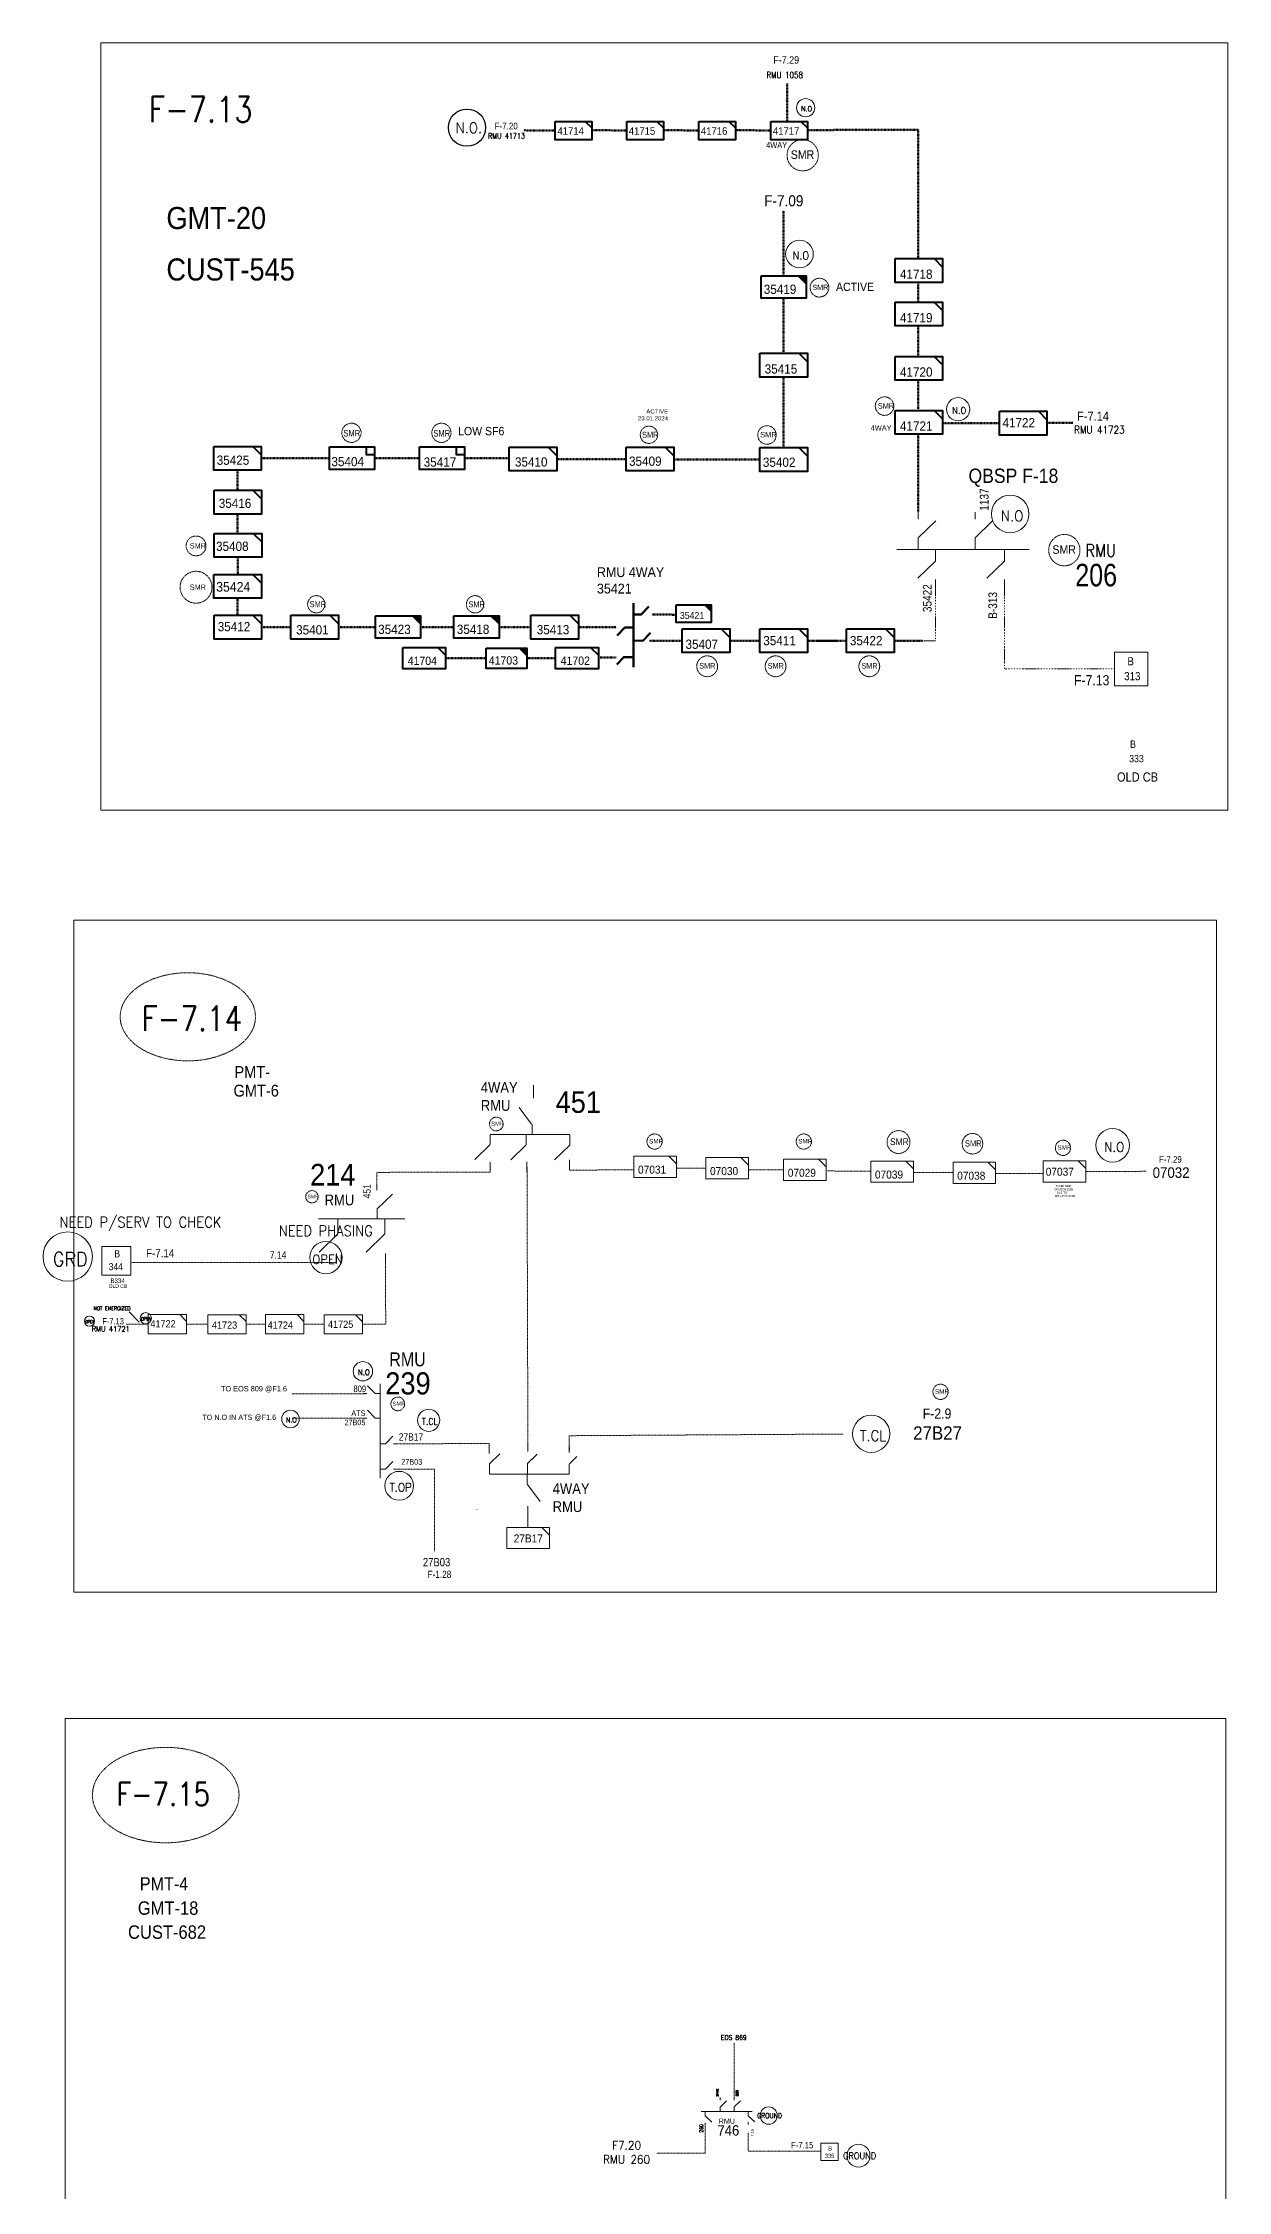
# Model space of a CAD drawing. Header units: metres. Extents: x 65984 to 144644, y -19036 to 23726.
# Drawn here: x 99628 to 100551, y 4701 to 6375 of the extents above; entities that cross this region are included whole.
import ezdxf
from ezdxf.enums import TextEntityAlignment as Align

# ---------------------------------------------------------------- set-up
doc = ezdxf.new("R2010")
doc.units = ezdxf.units.M
doc.header["$MEASUREMENT"] = 0
for name, pattern in [('DGN Style 1', [0.6, 0, -0.6]), ('DGN Style 3', [0.013877, 0, -0.013877]), ('DGN Style 6', [1.9, 0.7, -0.4, 0, -0.4, 0, -0.4])]:
    doc.linetypes.add(name, pattern=pattern)
doc.layers.get('0').update_dxf_attribs({"color": 95, "lineweight": 40})
for name, color, linetype, lineweight in [('d_eos', 111, 'Continuous', 40), ('d_eos no', 121, 'Continuous', 40), ('d_grid line', 7, 'DGN Style 1', 0), ('d_switch', 95, 'Continuous', 40), ('d_tf no', 6, 'Continuous', 40), ('d_ug cable', 95, 'Continuous', 40), ('d_ug main line', 95, 'Continuous', 40), ('d_unit sub', 7, 'Continuous', 40), ('fedr no', 95, 'Continuous', 40), ('GRID STATION  04', 7, 'Continuous', 40), ('Level 37', 7, 'Continuous', 0), ('O H MAIN FEEDER', 4, 'Continuous', 100), ('SW N O', 114, 'Continuous', 30)]:
    doc.layers.add(name, color=color, linetype=linetype, lineweight=lineweight)
doc.styles.add('NASKHF', font='naskhf.shx', dxfattribs={"height": 8})
doc.styles.get("Standard").update_dxf_attribs({"font": 'txt.shx'})
doc.styles.add('Style-Arial', font='arial.ttf')
doc.styles.add('Style-ENGINEERING', font='ENGINEERING.shx')
doc.styles.add('Style-msdefault', font='msdefault.shx')
doc.styles.add('Style-simplex', font='simplex.shx')
doc.styles.add('Style-STANDARD', font='STANDARD.shx')

# ---------------------------------------------------------------- blocks, each defined once
blk = doc.blocks.new('TF_8')
at = {"color": 0, "linetype": 'ByBlock', "lineweight": -2}
blk.add_line((6.3, 4.95), (9.9, 1.35), dxfattribs=at)
blk.add_3dface([(-10.1, 4.95), (9.9, 4.95), (9.9, -5.05), (-10.1, -5.05)], dxfattribs=at)
blk = doc.blocks.new('*U1268')
at = {"layer": 'GRID STATION  04', "color": 121, "linetype": 'Continuous', "lineweight": 13, "ltscale": 0.491099, "flags": 128}
blk.add_lwpolyline([(5.1, 5.1), (5.1, -5.1), (-5.1, -5.1), (-5.1, 5.1)], close=True, dxfattribs=at)
at = {"layer": 'GRID STATION  04', "color": 121, "linetype": 'Continuous', "lineweight": 13, "style": 'Style-msdefault', "width": 0.888889}
for s, p in [('B', (-0.8, 3.2)), ('335', (-2.8, -1.2))]:
    blk.add_text(s, height=2.48, dxfattribs=at).set_placement(p, align=Align.TOP_LEFT)
blk = doc.blocks.new('exist.us-1000kva')
at = {"color": 0, "linetype": 'ByBlock', "lineweight": -2, "flags": 128}
blk.add_lwpolyline([(40, 12.9), (32.8, 20), (40, 20)], close=True, dxfattribs=at)
at = {"color": 0, "linetype": 'ByBlock', "lineweight": -2, "extrusion": (0, 0, -1)}
blk.add_solid([(-40, 12.9), (-32.8, 20), (-40, 20)], dxfattribs=at)
at = {"color": 0, "linetype": 'ByBlock', "lineweight": -2, "xscale": 2, "yscale": 2}
blk.add_blockref('TF_8', (20.2, 10.1), dxfattribs=at)
blk = doc.blocks.new('TF3')
at = {"color": 0, "linetype": 'ByBlock', "lineweight": -2}
for p, q in [((11.3, 9), (18.3, 9)), ((18.3, 9), (18.3, 2))]:
    blk.add_line(p, q, dxfattribs=at)
at = {"color": 0, "linetype": 'ByBlock', "lineweight": -2, "flags": 128}
blk.add_lwpolyline([(18.3, 2), (11.3, 2), (11.3, 9)], dxfattribs=at)
at = {"color": 0, "linetype": 'ByBlock', "lineweight": -2}
blk.add_3dface([(-21.7, 9), (18.3, 9), (18.3, -11), (-21.7, -11)], dxfattribs=at)
blk = doc.blocks.new('*U3776')
at = {"layer": 'SW N O', "color": 1, "lineweight": 13}
blk.add_circle((0, 0), 16.8, dxfattribs=at)
at = {"layer": 'SW N O', "color": 1, "lineweight": 13, "insert": (1.7, -1.8), "char_height": 9.6, "attachment_point": 5, "line_spacing_factor": 0.6, "style": 'Style-STANDARD'}
blk.add_mtext('T.CL', dxfattribs=at)
blk = doc.blocks.new('*U3535')
at = {"layer": 'SW N O', "color": 2, "lineweight": 13}
blk.add_circle((0, 0), 16.8, dxfattribs=at)
at = {"layer": 'SW N O', "color": 2, "lineweight": 13, "style": 'Style-STANDARD'}
blk.add_text('GROUND', height=9.6, dxfattribs=at).set_placement((1.7, -0.2), align=Align.MIDDLE_CENTER)
blk = doc.blocks.new('*U3382')
at = {"layer": 'SW N O', "color": 3, "lineweight": 13}
blk.add_circle((0, 0), 16.8, dxfattribs=at)
at = {"layer": 'SW N O', "color": 3, "lineweight": 13, "insert": (1.7, -1.8), "char_height": 9.6, "attachment_point": 5, "line_spacing_factor": 0.6, "style": 'Style-STANDARD'}
blk.add_mtext('N.O', dxfattribs=at)
blk = doc.blocks.new('*U4112')
at = {"layer": 'SW N O', "color": 3, "lineweight": 13}
blk.add_circle((0, 0), 16.8, dxfattribs=at)
at = {"layer": 'SW N O', "color": 3, "lineweight": 13, "insert": (1.7, -1.8), "char_height": 9.6, "attachment_point": 5, "line_spacing_factor": 0.6, "style": 'Style-STANDARD'}
blk.add_mtext('T.OP', dxfattribs=at)
blk = doc.blocks.new('*U4252')
at = {"layer": 'SW N O', "color": 3, "lineweight": 13, "ltscale": 0.426762}
blk.add_circle((0, 0), 16.8, dxfattribs=at)
at = {"layer": 'SW N O', "color": 3, "lineweight": 13, "insert": (1.7, -1.8), "char_height": 9.6, "attachment_point": 5, "line_spacing_factor": 0.6, "style": 'Style-STANDARD'}
blk.add_mtext('N.O ', dxfattribs=at)
blk = doc.blocks.new('*U3775')
at = {"layer": 'SW N O', "color": 2, "lineweight": 13}
blk.add_circle((0, 0), 16.8, dxfattribs=at)
at = {"layer": 'SW N O', "color": 2, "lineweight": 13, "insert": (1.7, -1.8), "char_height": 9.6, "attachment_point": 5, "line_spacing_factor": 0.6, "style": 'Style-STANDARD'}
blk.add_mtext('GRD', dxfattribs=at)
blk = doc.blocks.new('*U4256')
at = {"layer": 'SW N O', "color": 5, "lineweight": 13}
blk.add_circle((0, 0), 16.8, dxfattribs=at)
at = {"layer": 'SW N O', "color": 5, "lineweight": 13, "insert": (1.7, -1.8), "char_height": 9.6, "attachment_point": 5, "line_spacing_factor": 0.6, "style": 'Style-STANDARD'}
blk.add_mtext('OPEN', dxfattribs=at)
blk = doc.blocks.new('*U4257')
at = {"layer": 'SW N O', "color": 3, "lineweight": 13}
blk.add_circle((0, 0), 16.8, dxfattribs=at)
at = {"layer": 'SW N O', "color": 3, "lineweight": 13, "insert": (1.7, -1.8), "char_height": 9.6, "attachment_point": 5, "line_spacing_factor": 0.6, "style": 'Style-STANDARD'}
blk.add_mtext('OPEN', dxfattribs=at)
blk = doc.blocks.new('*U892')
at = {"layer": 'SW N O', "color": 3}
blk.add_circle((0, 0), 16.8, dxfattribs=at)
at = {"layer": 'SW N O', "color": 3, "style": 'Style-STANDARD'}
blk.add_text('N.O.', height=9.6, dxfattribs=at).set_placement((1.7, -0.2), align=Align.MIDDLE_CENTER)

msp = doc.modelspace()

# ---------------------------------------------------------------- linework, layer by layer
at = {"layer": 'd_eos', "color": 2, "linetype": 'Continuous', "lineweight": 13, "ltscale": 1.243946}
for p, q in [((100309.8, 6003.5), (100309.8, 6009)), ((100354.1, 6003.5), (100354.1, 6009)), ((100309.8, 5989), (100323.4, 6002.2)), ((100354.1, 5989), (100367.7, 6002.2)), ((100293, 5979.9), (100396.3, 5979.9)), ((100309.8, 5979.9), (100309.8, 5989)), ((100323.2, 5979.9), (100323.2, 5970.9)), ((100354.1, 5979.9), (100354.1, 5989)), ((100377, 5979.9), (100377, 5970.9)), ((100323.2, 5970.9), (100309.5, 5957.6)), ((100377, 5970.9), (100363.3, 5957.6)), ((100323.2, 5956.4), (100323.2, 5950.8)), ((100377, 5956.4), (100377, 5950.8))]:
    msp.add_line(p, q, dxfattribs=at)
at = {"layer": 'd_eos', "color": 7, "linetype": 'Continuous', "lineweight": 211, "ltscale": 0.563017}
for p, q in [((100087.8, 5938.1), (100087.8, 5888.2)), ((100087.8, 5929.2), (100094, 5929.3)), ((100093.9, 5929.3), (100099.9, 5935.4)), ((100081.2, 5919.1), (100075.2, 5913)), ((100087.8, 5919.2), (100081.2, 5919.1)), ((100087.8, 5908.9), (100095.1, 5908.8)), ((100095.1, 5908.8), (100101.1, 5915))]:
    msp.add_line(p, q, dxfattribs=at)
at = {"layer": 'd_eos', "color": 7, "linetype": 'Continuous', "lineweight": 211, "ltscale": 0.506715}
for p, q in [((100080.3, 5895.9), (100074.9, 5890.3)), ((100087.6, 5896), (100080.2, 5895.9))]:
    msp.add_line(p, q, dxfattribs=at)
at = {"layer": 'd_eos', "color": 2, "linetype": 'Continuous', "lineweight": 13, "ltscale": 1.3277}
for p, q in [((100009.9, 5562.5), (100009.9, 5552.4)), ((99842.4, 5458.4), (99909.6, 5458.4)), ((99857.6, 5458.4), (99857.6, 5446.6)), ((99894.1, 5458.4), (99894.1, 5446.6)), ((99857.6, 5446.6), (99843, 5432.5)), ((99894.1, 5446.6), (99879.5, 5432.5))]:
    msp.add_line(p, q, dxfattribs=at)
at = {"layer": 'd_eos', "color": 2, "linetype": 'Continuous', "lineweight": 13, "ltscale": 1.075437}
for p, q in [((100008.5, 5532.1), (99998.7, 5545.2)), ((99976.2, 5524), (100038.2, 5524)), ((99976.2, 5524), (99976.2, 5516.2)), ((100004.3, 5523.9), (100004.3, 5516.1)), ((100008.9, 5524), (100008.9, 5531.8)), ((100038.2, 5523.7), (100038.2, 5515.8)), ((99976, 5516), (99964.2, 5504.6)), ((100004, 5515.9), (99992.2, 5504.4)), ((100038.2, 5515.8), (100026.4, 5504.4)), ((99976.3, 5502.6), (99976.3, 5494.8)), ((100004.8, 5502.7), (100004.8, 5494.8)), ((100038, 5504.3), (100038, 5496.5)), ((99888.2, 5466.3), (99900, 5477.7)), ((99888.2, 5458.5), (99888.2, 5466.3))]:
    msp.add_line(p, q, dxfattribs=at)
at = {"layer": 'd_eos', "color": 7, "linetype": 'Continuous', "lineweight": 13, "ltscale": 0.808229}
msp.add_line((99887.8, 5480.6), (99887.8, 5484.3), dxfattribs=at)
at = {"layer": 'd_eos', "color": 7, "linetype": 'Continuous', "lineweight": 13, "ltscale": 0.997813}
msp.add_line((99856.4, 5431.4), (99856.4, 5424.3), dxfattribs=at)
at = {"layer": 'd_eos', "color": 7, "linetype": 'Continuous', "lineweight": 13, "ltscale": 0.898032}
msp.add_line((99894.7, 5425.2), (99894.7, 5431.3), dxfattribs=at)
at = {"layer": 'd_eos', "color": 2, "linetype": 'Continuous', "lineweight": 13, "ltscale": 0.906837}
msp.add_line((99694.8, 5386), (99702.8, 5377.8), dxfattribs=at)
at = {"layer": 'd_eos', "color": 7, "linetype": 'Continuous', "lineweight": 13, "ltscale": 0.546295}
for p, q in [((99886.5, 5322.3), (99880.7, 5328.3)), ((99890.5, 5329.9), (99890.5, 5256.2)), ((99880.1, 5322.3), (99877.7, 5322.3)), ((99886.5, 5303.2), (99880.7, 5309.2)), ((99890.5, 5322.3), (99886.5, 5322.3)), ((99880.1, 5303.2), (99877.7, 5303.2)), ((99890.5, 5303.2), (99886.5, 5303.2)), ((99894.5, 5283.1), (99900.3, 5289.1)), ((99890.5, 5283.1), (99894.5, 5283.1)), ((99900.8, 5283.1), (99903.2, 5283.1)), ((99894.5, 5263.4), (99900.3, 5269.4)), ((99900.8, 5263.4), (99903.2, 5263.4))]:
    msp.add_line(p, q, dxfattribs=at)
at = {"layer": 'd_eos', "color": 7, "linetype": 'Continuous', "lineweight": 13, "ltscale": 1.075437}
for p, q in [((99975.4, 5275.5), (99975.4, 5283.3)), ((99975.7, 5267.6), (99983.6, 5275.2)), ((100005.3, 5267.7), (100011.2, 5273.4)), ((100005.4, 5267.8), (100012.9, 5275.1)), ((100005.5, 5277), (100005.6, 5283.8)), ((100037.7, 5276.3), (100037.7, 5282.6)), ((100037.9, 5267.4), (100043.8, 5273.1)), ((99975.7, 5259.7), (99975.7, 5267.6)), ((100037.8, 5259.4), (99975.7, 5259.4)), ((100005.1, 5259.4), (100005.1, 5251.6)), ((100005.2, 5260), (100005.2, 5267.9)), ((100037.8, 5259.4), (100037.8, 5267.2)), ((100005.4, 5251.3), (100015.2, 5238.2)), ((100005.6, 5218), (100005.6, 5234.5))]:
    msp.add_line(p, q, dxfattribs=at)
at = {"layer": 'd_eos', "color": 7, "linetype": 'Continuous', "lineweight": 13, "ltscale": 0.491665}
msp.add_line((99890.5, 5263.3), (99894.4, 5263.3), dxfattribs=at)
at = {"layer": 'd_eos', "color": 7, "linetype": 'Continuous', "lineweight": 13, "ltscale": 0.348899}
for p, q in [((100155.3, 4771.7), (100155.3, 4773.7)), ((100155.3, 4766.2), (100160.4, 4771.2)), ((100166.2, 4771.8), (100166.2, 4773.9)), ((100166.2, 4766.4), (100171.3, 4771.3)), ((100140.6, 4762.9), (100180.3, 4762.9)), ((100143.8, 4762.9), (100143.8, 4759.5)), ((100143.8, 4759.5), (100148.9, 4754.6)), ((100143.8, 4754.1), (100143.8, 4752.1)), ((100155.3, 4762.8), (100155.3, 4766.2)), ((100166.2, 4763), (100166.2, 4766.4)), ((100177.2, 4763), (100177.2, 4759.6)), ((100177.2, 4759.6), (100182.3, 4754.7))]:
    msp.add_line(p, q, dxfattribs=at)
at = {"layer": 'd_eos', "color": 7, "linetype": 'Continuous', "lineweight": 13, "ltscale": 0.314009}
msp.add_line((100177.1, 4752.7), (100177.1, 4754.6), dxfattribs=at)
at = {"layer": 'd_grid line', "color": 36, "linetype": 'DGN Style 1', "lineweight": 0}
msp.add_line((99965.9, 5231.8), (99965.9, 5231.7), dxfattribs=at)
at = {"layer": 'd_ug cable', "color": 22, "linetype": 'DGN Style 3', "lineweight": 100}
for p, q in [((100207.5, 6313.2), (100207.5, 6343)), ((100309.8, 6206.7), (100309.8, 6306.8)), ((100204.8, 6193.3), (100204.8, 6244)), ((100309.8, 6172.7), (100309.8, 6188)), ((100204.8, 6132.8), (100204.8, 6175.7)), ((100309.8, 6130.4), (100309.8, 6154.1)), ((100204.8, 6059.3), (100204.8, 6114.2)), ((100309.8, 6089), (100309.8, 6111.8)), ((100328.9, 6078.4), (100373, 6078.4)), ((100410.2, 6078.5), (100430.4, 6078.5)), ((100309.8, 6009), (100309.8, 6069.6)), ((99797.8, 6051), (99851, 6051)), ((99886.2, 6051), (99921.1, 6051)), ((99956.1, 6051), (99991.1, 6051)), ((100028.1, 6050.4), (100082.2, 6050.4)), ((100119.4, 6050.1), (100186.4, 6050.1)), ((99779.3, 6041.7), (99779.3, 6026.1)), ((99779.3, 6007.6), (99779.3, 5992.6)), ((99779.5, 5973.8), (99779.5, 5960.3)), ((99779.3, 5941.9), (99779.3, 5928.7)), ((100102.1, 5929.2), (100121, 5929.1)), ((99798, 5919.4), (99820.9, 5919.4)), ((99858, 5919.4), (99886.8, 5919.4)), ((100045.5, 5919.5), (100074.6, 5919.5)), ((100100.1, 5908.8), (100126, 5908.8)), ((100163.1, 5908.8), (100186.4, 5908.8)), ((100223.4, 5908.8), (100245.5, 5908.8)), ((100230.5, 5908.8), (100253.9, 5908.8)), ((100290.9, 5908.8), (100313, 5908.8)), ((99941.5, 5895.1), (99973.1, 5895.1)), ((100061.2, 5895.7), (100074.3, 5895.7))]:
    msp.add_line(p, q, dxfattribs=at)
at = {"layer": 'd_ug cable', "color": 234, "linetype": 'DGN Style 3', "lineweight": 100}
for p, q in [((100026.7, 6306.3), (100002.5, 6306.5)), ((100082.6, 6306.4), (100055.6, 6306.6)), ((100138.7, 6306.4), (100111.7, 6306.6)), ((100194.8, 6306.4), (100167.8, 6306.6)), ((100279.4, 6307), (100223.1, 6306.6)), ((100309.8, 6306.8), (100279.4, 6307))]:
    msp.add_line(p, q, dxfattribs=at)
at = {"layer": 'd_ug cable', "color": 1, "linetype": 'DGN Style 3', "lineweight": 13}
for p, q in [((100005.6, 5283.8), (100004.9, 5499)), ((100088.2, 5496.6), (100038, 5496.3)), ((99696.1, 5424.3), (99856.4, 5424.3)), ((99894.6, 5426.2), (99894.8, 5376.4)), ((99709.7, 5376.3), (99692.6, 5376.2)), ((99756.3, 5376.2), (99739.4, 5376.2)), ((99801.2, 5376.3), (99786.1, 5376.2)), ((99846.7, 5376.4), (99831.1, 5376.3)), ((99894.8, 5376.4), (99876.5, 5376.4))]:
    msp.add_line(p, q, dxfattribs=at)
at = {"layer": 'd_ug cable', "color": 18, "linetype": 'DGN Style 3', "lineweight": 13}
for p, q in [((100251.5, 5290.7), (100037.8, 5289.4)), ((100037.8, 5289.4), (100037.9, 5277.9))]:
    msp.add_line(p, q, dxfattribs=at)
at = {"layer": 'd_ug cable', "color": 22, "linetype": 'DGN Style 3', "lineweight": 100, "flags": 128}
for points in [[(99946.8, 5919.4), (99921.8, 5919.4)], [(100008.1, 5919.4), (99983.1, 5919.4)], [(100027.2, 5895.1), (100004.7, 5895.1)]]:
    msp.add_lwpolyline(points, dxfattribs=at)
at = {"layer": 'd_ug cable', "color": 1, "linetype": 'DGN Style 3', "lineweight": 13, "flags": 128}
for points in [[(99976.3, 5494.7), (99887.8, 5494.6), (99887.8, 5483.9)], [(100144.3, 5497.9), (100121.7, 5497.9)], [(100204.4, 5496.5), (100177.4, 5496.5)], [(100272.5, 5495.4), (100238.8, 5495.7)], [(100336.4, 5494.4), (100306.3, 5494.4)], [(100407.4, 5493.7), (100369.9, 5493.7)], [(99878.7, 5322.1), (99821.5, 5322.1)], [(99878.7, 5303.2), (99821.5, 5303.2)], [(99975.4, 5283.3), (99902.3, 5283.1)]]:
    msp.add_lwpolyline(points, dxfattribs=at)
at = {"layer": 'd_ug cable', "color": 21, "linetype": 'DGN Style 3', "lineweight": 13, "flags": 128}
msp.add_lwpolyline([(100487.4, 5495.4), (100440.6, 5495.3)], dxfattribs=at)
at = {"layer": 'd_ug cable', "color": 114, "linetype": 'DGN Style 3', "lineweight": 13, "flags": 128}
msp.add_lwpolyline([(99932.8, 5199.5), (99932.8, 5263.4), (99902.2, 5263.4)], dxfattribs=at)
at = {"layer": 'd_ug cable', "color": 3, "linetype": 'DGN Style 3', "lineweight": 13, "flags": 128}
for points in [[(100166.2, 4816.4), (100166.2, 4774.1)], [(100143.8, 4730.5), (100143.8, 4752)], [(100177.1, 4746.2), (100177.1, 4732), (100233.9, 4732)], [(100105.8, 4730.5), (100143.9, 4730.5)]]:
    msp.add_lwpolyline(points, dxfattribs=at)
at = {"layer": 'd_ug cable', "color": 1, "linetype": 'DGN Style 3', "lineweight": 13}
for centre, radius in [((100219.7, 6287.1), 12.2), ((100232.8, 6183.9), 7.3), ((100423.6, 5979.4), 12.2), ((100145.3, 5888.9), 8.11), ((100198.6, 5888.9), 8.11), ((100271.6, 5888.9), 8.11)]:
    msp.add_circle(centre, radius, dxfattribs=at)
at = {"layer": 'd_ug cable', "color": 2, "linetype": 'DGN Style 3', "lineweight": 13}
for centre, radius in [((100283.5, 6091.6), 7.22), ((99868.1, 6070.8), 7.5), ((99938.2, 6070.8), 7.5), ((100099.9, 6069.3), 6.75), ((100191.9, 6069.1), 7.22), ((99747, 5982.7), 7.7), ((99747, 5950.5), 12.4), ((99840.7, 5937.2), 6.75), ((99964.4, 5937.2), 6.75), ((99981, 5532.3), 5.35), ((100104.3, 5518.6), 5.94), ((100220.6, 5518.6), 5.94), ((100294.4, 5518.2), 8.92), ((100352, 5516.9), 8.02), ((100422.5, 5513.7), 5.94), ((99837.3, 5475.6), 4.81), ((100327.1, 5323.6), 5.94), ((99904.2, 5314.2), 5.35)]:
    msp.add_circle(centre, radius, dxfattribs=at)
at = {"layer": 'd_ug main line', "color": 22, "linetype": 'DGN Style 6', "lineweight": 13, "flags": 128}
for points in [[(100323.2, 5950.8), (100323.2, 5908.8), (100293.5, 5908.8)], [(100377, 5950.8), (100377, 5886.8), (100462.6, 5886.8)]]:
    msp.add_lwpolyline(points, dxfattribs=at)
at = {"layer": 'fedr no', "color": 82, "linetype": 'DGN Style 3', "lineweight": 13, "true_color": 0x1dc70e}
for centre, major_axis in [((99740.6, 5615.8), (52.7, 0)), ((99723.4, 5009.4), (57.1, 0))]:
    msp.add_ellipse(centre, major_axis=major_axis, ratio=0.651175, dxfattribs=at)
at = {"layer": 'GRID STATION  04', "color": 121, "linetype": 'Continuous', "lineweight": 13, "ltscale": 0.94073, "flags": 128}
msp.add_lwpolyline([(100488.7, 5873.7), (100488.7, 5899.8), (100462.6, 5899.8), (100462.6, 5873.7)], close=True, dxfattribs=at)
at = {"layer": 'GRID STATION  04', "color": 121, "linetype": 'Continuous', "lineweight": 13, "ltscale": 0.813295, "flags": 128}
msp.add_lwpolyline([(99673.6, 5414.4), (99673.6, 5436.9), (99696.1, 5436.9), (99696.1, 5414.4)], close=True, dxfattribs=at)
at = {"layer": 'O H MAIN FEEDER', "color": 140, "linetype": 'Continuous', "lineweight": 13, "flags": 128}
for points in [[(99672.8, 6374.6), (100551.1, 6374.6), (100551.1, 5776.7), (99672.8, 5776.7)], [(99651.9, 5691), (100542.2, 5691), (100542.2, 5167.5), (99651.9, 5167.5)], [(99645.1, 5069), (100549.5, 5069), (100549.5, 4510.3), (99645.1, 4510.3)]]:
    msp.add_lwpolyline(points, close=True, dxfattribs=at)

# ---------------------------------------------------------------- block references
at = {"layer": 'd_unit sub', "color": 234, "linetype": 'Continuous', "lineweight": 40, "xscale": 1.429794512803748, "yscale": 1.429794512803748, "zscale": 0.5973306093938696, "rotation": 359.9999999999999}
for p in [(100041.3, 6306.4), (100097, 6306.4), (100153.1, 6306.4)]:
    msp.add_blockref('TF_8', p, dxfattribs=at)
at = {"layer": 'd_unit sub', "color": 2, "linetype": 'Continuous', "lineweight": 40, "rotation": 359.9999999999999}
for name, p, xscale, yscale, zscale in [('TF_8', (100209.2, 6306.4), 1.429794512803748, 1.429794512803748, 0.5973306093938696), ('exist.us-1000kva', (100187.3, 6175.7), 0.8769226950000005, 0.8769226950000005, 0.8316389266684207), ('TF_8', (100310.4, 6079.1), 1.851281245000001, 1.851281245000001, 0.8316389266684207), ('TF3', (99870, 6051.9), 0.8769226950000005, 0.8769226950000005, 0.2534835448485342), ('TF3', (99940.1, 6051.9), 0.8769226950000005, 0.8769226950000005, 0.2534835448485342), ('TF_8', (100100.9, 6050.5), 1.851281245000001, 1.851281245000001, 0.8316389266684207), ('TF_8', (100205, 6050.1), 1.851281245000001, 1.851281245000001, 0.8316389266684207), ('TF_8', (99779.9, 5983.3), 1.851281245000001, 1.851281245000001, 0.8316389266684207), ('TF_8', (99779.6, 5951.2), 1.846886171773252, 1.846886171773252, 0.7484750340015786), ('TF_8', (99839.6, 5919.5), 1.851281245000001, 1.851281245000001, 0.8316389266684207), ('exist.us-1000kva', (99948, 5910.7), 0.8769226950000005, 0.8769226950000005, 0.8316389266684207), ('TF_8', (100144.6, 5908.9), 1.851281245000001, 1.851281245000001, 0.8316389266684207), ('TF_8', (100205.1, 5908.9), 1.851281245000001, 1.851281245000001, 0.8316389266684207), ('TF_8', (100272.6, 5908.9), 1.851281245000001, 1.851281245000001, 0.8316389266684207)]:
    msp.add_blockref(name, p, dxfattribs=dict(at, xscale=xscale, yscale=yscale, zscale=zscale))
at = {"layer": 'd_unit sub', "color": 22, "linetype": 'Continuous', "lineweight": 40, "rotation": 359.9999999999999}
for name, p, xscale, yscale, zscale in [('TF_8', (100310.4, 6197.4), 1.851281245000001, 1.851281245000001, 0.8316389266684207), ('TF_8', (100310.4, 6163.5), 1.851281245000001, 1.851281245000001, 0.8316389266684207), ('TF_8', (100205, 6123.6), 1.851281245000001, 1.851281245000001, 0.8316389266684207), ('TF_8', (100310.4, 6121.2), 1.851281245000001, 1.851281245000001, 0.8316389266684207), ('TF_8', (100391.7, 6078.4), 1.851281245000001, 1.851281245000001, 0.8316389266684207), ('TF_8', (99779.5, 6051.1), 1.851281245000001, 1.851281245000001, 0.8316389266684207), ('TF_8', (100009.8, 6050.5), 1.851281245000001, 1.851281245000001, 0.8316389266684207), ('TF_8', (99779.7, 6016.9), 1.851281245000001, 1.851281245000001, 0.8316389266684207), ('TF_8', (99779.7, 5919.5), 1.851281245000001, 1.851281245000001, 0.8316389266684207), ('exist.us-1000kva', (99886.8, 5910.7), 0.8769226950000005, 0.8769226950000005, 0.8316389266684207), ('TF_8', (100026.7, 5919.5), 1.851281245000001, 1.851281245000001, 0.8316389266684207), ('exist.us-1000kva', (100121, 5923), 0.6826306598709972, 0.6826306598709972, 0.8316389266684207), ('TF_8', (99925, 5895.2), 1.666153120500001, 1.666153120500001, 0.7484750340015786), ('exist.us-1000kva', (99973.1, 5887.2), 0.7892304255000004, 0.7892304255000004, 0.7484750340015786), ('TF_8', (100044, 5895.2), 1.666153120500001, 1.666153120500001, 0.7484750340015786)]:
    msp.add_blockref(name, p, dxfattribs=dict(at, xscale=xscale, yscale=yscale, zscale=zscale))
at = {"layer": 'd_unit sub', "color": 2, "linetype": 'Continuous', "lineweight": 13, "xscale": 1.659084792364604, "yscale": 1.659084792364604, "zscale": 0.718982131246531, "rotation": 359.9999999999999}
for p in [(100104.9, 5499), (100221.6, 5496.6), (100289.5, 5495.2), (100353.6, 5494.2), (100423.8, 5495.3)]:
    msp.add_blockref('TF_8', p, dxfattribs=at)
at = {"layer": 'd_unit sub', "color": 1, "linetype": 'Continuous', "lineweight": 13, "rotation": 359.9999999999999}
for p, xscale, yscale, zscale in [((100161, 5497.9), 1.659084792364604, 1.659084792364604, 0.718982131246531), ((99724.9, 5376.4), 1.493176313128144, 1.493176313128144, 0.6470839181218779), ((99771.3, 5376.3), 1.493176313128144, 1.493176313128144, 0.6470839181218779), ((99816.3, 5376.4), 1.493176313128144, 1.493176313128144, 0.6470839181218779), ((99861.8, 5376.2), 1.493176313128144, 1.493176313128144, 0.6470839181218779)]:
    msp.add_blockref('TF_8', p, dxfattribs=dict(at, xscale=xscale, yscale=yscale, zscale=zscale))
at = {"layer": 'd_unit sub', "color": 131, "linetype": 'Continuous', "lineweight": 13, "xscale": 1.659084792364604, "yscale": 1.659084792364604, "zscale": 0.718982131246531, "rotation": 359.9999999999999}
msp.add_blockref('TF_8', (100006, 5209.8), dxfattribs=at)
at = {"layer": 'GRID STATION  04', "color": 121, "linetype": 'Continuous', "lineweight": 13, "ltscale": 0.491099, "xscale": 1.32074223053781, "yscale": 1.32074223053781, "zscale": 1.32074223053781}
msp.add_blockref('*U1268', (100240.6, 4731.5), dxfattribs=at)
at = {"layer": 'SW N O', "color": 3, "lineweight": 13}
for name, p, xscale, yscale, zscale in [('*U3382', (100222, 6324.1), 0.4221136689633045, 0.4221136689633045, 0.4221136689633045), ('*U3382', (100217.2, 6210.1), 0.6412496240134248, 0.6412496240134248, 0.6412496240134248), ('*U3382', (100340.8, 6089.2), 0.5383516246750994, 0.5383516246750994, 0.5383516246750994), ('*U4252', (100381.4, 6007.6), 0.8709321783956951, 0.8709321783956951, 0.8709321783956951), ('*U3382', (100461.2, 5515.7), 0.777137528704153, 0.777137528704153, 0.777137528704153), ('*U4257', (99664, 5378.6), 0.2348431460341757, 0.2348431460341757, 0.2348431460341757), ('*U4257', (99707.8, 5380.9), 0.2609368289268619, 0.2609368289268619, 0.2609368289268619), ('*U3382', (99877, 5339.6), 0.4501264803611467, 0.4501264803611467, 0.4501264803611467), ('*U3382', (99820.6, 5302.4), 0.4051138323250321, 0.4051138323250321, 0.4051138323250321), ('*U4112', (99905.3, 5250.4), 0.6678576280298021, 0.6678576280298021, 0.6678576280298021)]:
    msp.add_blockref(name, p, dxfattribs=dict(at, xscale=xscale, yscale=yscale, zscale=zscale))
at = {"layer": 'SW N O', "color": 3, "xscale": 0.8624655050820033, "yscale": 0.8624655050820033, "zscale": 0.8624655050820033}
msp.add_blockref('*U892', (99958.1, 6308.6), dxfattribs=at)
at = {"layer": 'SW N O', "color": 2, "lineweight": 13, "xscale": 1.145001740136849, "yscale": 1.145001740136849, "zscale": 1.145001740136849, "rotation": 359.9999999999999}
msp.add_blockref('*U3775', (99647, 5429), dxfattribs=at)
at = {"layer": 'SW N O', "color": 5, "lineweight": 13, "xscale": 0.7480185082402798, "yscale": 0.7480185082402798, "zscale": 0.7480185082402798}
msp.add_blockref('*U4256', (99848.2, 5428.2), dxfattribs=at)
at = {"layer": 'SW N O', "color": 1, "lineweight": 13}
for p, xscale, yscale, zscale in [((99928.3, 5301.4), 0.5145191363126879, 0.5145191363126879, 0.5145191363126879), ((100273.1, 5290.9), 0.8634861430046143, 0.8634861430046143, 0.8634861430046143)]:
    msp.add_blockref('*U3776', p, dxfattribs=dict(at, xscale=xscale, yscale=yscale, zscale=zscale))
at = {"layer": 'SW N O', "color": 2, "lineweight": 13}
for p, xscale, yscale, zscale in [((100193.2, 4759.7), 0.4002365174248909, 0.4002365174248909, 0.4002365174248909), ((100263.2, 4728.5), 0.5330600219593492, 0.5330600219593492, 0.5330600219593492)]:
    msp.add_blockref('*U3535', p, dxfattribs=dict(at, xscale=xscale, yscale=yscale, zscale=zscale))

# ---------------------------------------------------------------- texts
at = {"color": 4, "insert": (100114.8, 6080.5), "char_height": 3.205, "attachment_point": 9}
msp.add_mtext('\\FENGINEERING;\\H1x;\\W1.09375;ACTIVE\\P23.01.2024', dxfattribs=at)
at = {"layer": 'd_eos no', "color": 7, "linetype": 'Continuous', "lineweight": 13, "style": 'Style-Arial'}
for s, height, width, p in [('GMT-20', 17.23, 0.88, (99723.9, 6246.8)), ('CUST-545', 17.23, 0.88, (99723.9, 6206.7)), ('PMT-4', 10.22, 0.88, (99703.2, 4945.4)), ('GMT-18', 10.47, 0.88, (99701.6, 4926.6)), ('CUST-682', 10.47, 0.88, (99694, 4907.9)), ('746', 8.1, 0.9, (100153.3, 4752.2))]:
    msp.add_text(s, height=height, dxfattribs=dict(at, width=width)).set_placement(p, align=Align.TOP_LEFT)
at = {"layer": 'd_eos no', "color": 55, "linetype": 'Continuous', "lineweight": 13, "ltscale": 0.666477, "style": 'Style-Arial', "width": 0.88}
msp.add_text('F-7.09', height=8.61, dxfattribs=at).set_placement((100189.7, 6255.9), align=Align.TOP_LEFT)
at = {"layer": 'd_eos no', "color": 55, "linetype": 'Continuous', "lineweight": 13, "style": 'Style-Arial', "width": 0.88}
msp.add_text('QBSP F-18', height=11.14, dxfattribs=at).set_placement((100348.9, 6042.9), align=Align.TOP_LEFT)
at = {"layer": 'd_eos no', "color": 2, "linetype": 'Continuous', "lineweight": 13, "style": 'Style-msdefault', "width": 0.833333}
msp.add_text('206', height=17.54, dxfattribs=at).set_placement((100432.1, 5951.2))
at = {"layer": 'd_eos no', "color": 7, "linetype": 'Continuous', "lineweight": 13, "ltscale": 0.81, "style": 'Style-Arial', "width": 0.88}
for s, height, p in [('PMT-', 9.25, (99776.9, 5577.4)), ('GMT-6', 9.24, (99776.2, 5562.9))]:
    msp.add_text(s, height=height, dxfattribs=at).set_placement(p, align=Align.TOP_LEFT)
at = {"layer": 'd_eos no', "color": 2, "linetype": 'Continuous', "lineweight": 13, "ltscale": 0.59049, "style": 'Style-Arial', "width": 0.9}
for s, p in [('451', (100027.2, 5557.8)), ('214', (99835.9, 5501.2))]:
    msp.add_text(s, height=16.85, dxfattribs=at).set_placement(p, align=Align.TOP_LEFT)
at = {"layer": 'd_eos no', "color": 2, "linetype": 'Continuous', "lineweight": 13, "ltscale": 1.060591, "style": 'Style-Arial', "width": 0.88}
msp.add_text('239', height=17.24, dxfattribs=at).set_placement((99929.8, 5338.8), align=Align.TOP_RIGHT)
at = {"layer": 'd_switch', "color": 2, "linetype": 'Continuous', "lineweight": 13, "style": 'Style-msdefault', "width": 0.9}
for s, height, p in [('F-7.29', 5.78, (100216.9, 6364.2)), ('F-7.20', 5.2, (99997.7, 6312.4)), ('F-7.14', 7.14, (100458.4, 6087.4)), ('F-7.13', 7.93, (100458.7, 5882)), ('OLD CB ', 7.14, (100499, 5806.2)), ('F-7.13', 4.85, (99690.8, 5381))]:
    msp.add_text(s, height=height, dxfattribs=at).set_placement(p, align=Align.TOP_RIGHT)
at = {"layer": 'd_switch', "color": 1, "linetype": 'Continuous', "lineweight": 30, "style": 'Style-ENGINEERING', "width": 0.857143}
for height, p in [(5.16, (99861.8, 6073.1)), (5.16, (99931.9, 6073)), (4.65, (99835.5, 5939.6)), (4.65, (99959.2, 5939.6))]:
    msp.add_text('SMR', height=height, rotation=0.0026, dxfattribs=at).set_placement(p, align=Align.TOP_LEFT)
at = {"layer": 'd_switch', "color": 1, "linetype": 'Continuous', "lineweight": 30, "ltscale": 0.9, "style": 'Style-ENGINEERING', "width": 0.857143}
msp.add_text('SMR', height=4.65, rotation=0.0026, dxfattribs=at).set_placement((100094.5, 6071.6), align=Align.TOP_LEFT)
at = {"layer": 'd_switch', "color": 2, "linetype": 'Continuous', "lineweight": 13, "style": 'Style-msdefault', "width": 0.9}
for s, height, p in [('F-7.29', 5.08, (100497.4, 5507.2)), ('F-7.14', 6.29, (99708.1, 5434.7)), ('F-2.9', 7.91, (100313.3, 5310.6)), ('F-7.15', 5, (100210.6, 4739.1))]:
    msp.add_text(s, height=height, dxfattribs=at).set_placement(p, align=Align.TOP_LEFT)
at = {"layer": 'd_switch', "color": 154, "linetype": 'Continuous', "lineweight": 13, "ltscale": 0.969539, "style": 'Style-ENGINEERING', "width": 0.857143}
msp.add_text('809', height=5.14, dxfattribs=at).set_placement((99879.5, 5328.5), align=Align.TOP_RIGHT)
at = {"layer": 'd_switch', "color": 7, "linetype": 'Continuous', "lineweight": 13, "ltscale": 1.035675, "style": 'Style-ENGINEERING', "width": 0.857143}
msp.add_text('27B17', height=5.74, dxfattribs=at).set_placement((99924, 5291.3), align=Align.TOP_RIGHT)
at = {"layer": 'd_switch', "color": 7, "linetype": 'Continuous', "lineweight": 13, "style": 'Style-ENGINEERING', "width": 0.857143}
msp.add_text('27B03', height=4.57, dxfattribs=at).set_placement((99923.3, 5271.3), align=Align.TOP_RIGHT)
at = {"layer": 'd_switch', "color": 5, "linetype": 'Continuous', "lineweight": 13, "style": 'Style-ENGINEERING', "width": 0.857143}
msp.add_text('27B03', height=6.44, dxfattribs=at).set_placement((99945.1, 5194.1), align=Align.TOP_RIGHT)
at = {"layer": 'd_switch', "color": 2, "linetype": 'Continuous', "lineweight": 13, "style": 'Style-ENGINEERING', "width": 0.857143}
msp.add_text('F-1.28', height=5.6, rotation=359.9996, dxfattribs=at).set_placement((99945.9, 5178.6), align=Align.RIGHT)
at = {"layer": 'd_switch', "color": 2, "linetype": 'Continuous', "lineweight": 13, "ltscale": 0.732856, "insert": (99817.9, 5328.1), "char_height": 4.163, "attachment_point": 3, "style": 'NASKHF'}
msp.add_mtext('\\FENGINEERING;\\H1x;\\W0.857143;TO EOS 809 @F1.6', dxfattribs=at)
at = {"layer": 'd_switch', "color": 2, "linetype": 'Continuous', "lineweight": 13, "ltscale": 0.724761, "insert": (99809.4, 5305.8), "char_height": 4.099, "attachment_point": 3, "style": 'NASKHF'}
msp.add_mtext('\\FENGINEERING;\\H1x;\\W0.857143;TO N.O IN ATS @F1.6', dxfattribs=at)
at = {"layer": 'd_switch', "color": 154, "linetype": 'Continuous', "lineweight": 13, "ltscale": 0.848432, "insert": (99879, 5309.1), "char_height": 4.312, "attachment_point": 3, "style": 'NASKHF'}
msp.add_mtext('\\FENGINEERING;\\H1x;\\W0.857143;ATS \\P27B05', dxfattribs=at)
at = {"layer": 'd_tf no', "color": 234, "linetype": 'Continuous', "lineweight": 40, "style": 'Style-msdefault', "width": 0.945946}
for s, p in [('41714', (100028.6, 6308.9)), ('41715', (100084.2, 6308.9)), ('41716', (100140.4, 6308.9))]:
    msp.add_text(s, height=5.86, dxfattribs=at).set_placement(p, align=Align.TOP_LEFT)
at = {"layer": 'd_tf no', "color": 2, "linetype": 'Continuous', "lineweight": 40, "style": 'Style-msdefault', "width": 0.945946}
for s, height, p in [('41717', 5.86, (100196.5, 6308.9)), ('LOW SF6', 6.49, (99951.2, 6075.4)), ('41721', 7.21, (100295.5, 6079.7)), ('35404', 7.21, (99852.5, 6052)), ('35417', 7.21, (99924.4, 6051.6)), ('35402', 7.21, (100188.7, 6051.5)), ('35408', 7.21, (99762.6, 5986)), ('35424', 7.55, (99762.7, 5954.6)), ('35401', 7.21, (99825, 5920.9)), ('35418', 7.21, (99950.2, 5921.3)), ('35407', 7.21, (100128.4, 5909.7)), ('35411', 7.21, (100189, 5912.5)), ('35422', 7.21, (100256.5, 5912.5))]:
    msp.add_text(s, height=height, dxfattribs=at).set_placement(p, align=Align.TOP_LEFT)
at = {"layer": 'd_tf no', "color": 22, "linetype": 'Continuous', "lineweight": 40, "style": 'Style-msdefault', "width": 0.945946}
for s, height, p in [('41718', 7.21, (100295.5, 6198)), ('41719', 7.21, (100295.5, 6164.1)), ('35415', 7.21, (100190.1, 6124.2)), ('41720', 7.21, (100295.5, 6121.8)), ('41722', 7.21, (100375.4, 6082.3)), ('35425', 7.21, (99763.1, 6053.1)), ('35410', 7.21, (99995.5, 6051.7)), ('35416', 7.21, (99764.7, 6019.5)), ('35421', 5.4, (100124, 5931.2)), ('35412', 7.21, (99763.9, 5923.4)), ('35423', 7.21, (99888.9, 5921.3)), ('35413', 7.21, (100012.5, 5921)), ('41704', 6.49, (99911.9, 5896.4)), ('41703', 6.49, (99975.1, 5896.7)), ('41702', 6.49, (100031.1, 5896.5))]:
    msp.add_text(s, height=height, dxfattribs=at).set_placement(p, align=Align.TOP_LEFT)
at = {"layer": 'd_tf no', "color": 121, "linetype": 'Continuous', "lineweight": 40, "style": 'Style-msdefault', "width": 0.945946}
for s, height, p in [('35419', 7.21, (100189.4, 6186.3)), ('ACTIVE', 6.49, (100245.7, 6187.8)), ('35409', 7.21, (100084.4, 6052.3))]:
    msp.add_text(s, height=height, dxfattribs=at).set_placement(p, align=Align.TOP_LEFT)
at = {"layer": 'd_tf no', "color": 1, "linetype": 'Continuous', "lineweight": 40, "style": 'Style-msdefault', "width": 0.945946}
for p in [(99742.1, 5984.8), (99742.1, 5952.6)]:
    msp.add_text('SMR', height=4.13, dxfattribs=at).set_placement(p, align=Align.TOP_LEFT)
at = {"layer": 'd_tf no', "color": 131, "linetype": 'Continuous', "lineweight": 13, "style": 'Style-msdefault', "width": 0.945946}
for s, p in [('07031', (100091.4, 5499.8)), ('07039', (100276, 5496)), ('07037', (100409.1, 5498.2)), ('27B17', (99994.5, 5212.5))]:
    msp.add_text(s, height=6.23, dxfattribs=at).set_placement(p, align=Align.TOP_LEFT)
at = {"layer": 'd_tf no', "color": 1, "linetype": 'Continuous', "lineweight": 13, "style": 'Style-msdefault', "width": 0.945946}
for s, height, p in [('07030', 6.23, (100147.5, 5498.7)), ('41722', 5.61, (99711.4, 5379.4)), ('41723', 5.61, (99759.3, 5378.4)), ('41724', 5.61, (99802.8, 5378.4)), ('41725', 5.61, (99849.8, 5379))]:
    msp.add_text(s, height=height, dxfattribs=at).set_placement(p, align=Align.TOP_LEFT)
at = {"layer": 'd_tf no', "color": 2, "linetype": 'Continuous', "lineweight": 13, "style": 'Style-msdefault', "width": 0.945946}
for s, p in [('07029', (100208.1, 5497.4)), ('07038', (100340.1, 5495.1))]:
    msp.add_text(s, height=6.23, dxfattribs=at).set_placement(p, align=Align.TOP_LEFT)
at = {"layer": 'd_tf no', "color": 2, "lineweight": 13, "attachment_point": 1, "style": 'NASKHF'}
for insert, char_height in [((100210.4, 6290.9), 6.658), ((100227.2, 6186.2), 3.995), ((100414.3, 5983.2), 6.658), ((100139.1, 5891.5), 4.439), ((100192.4, 5891.5), 4.439), ((100265.4, 5891.5), 4.439)]:
    msp.add_mtext('\\Fmsdefault;\\H1x;\\W0.925;SMR\\P', dxfattribs=dict(at, insert=insert, char_height=char_height))
at = {"layer": 'd_tf no', "color": 1, "lineweight": 13, "attachment_point": 1, "style": 'NASKHF'}
for insert, char_height in [((100278.2, 6093.9), 4.274), ((100186.6, 6071.5), 4.274), ((99977, 5534.1), 3.166), ((100100, 5520.6), 3.518), ((100216.2, 5520.6), 3.518), ((100287.8, 5521.1), 5.277), ((100346.1, 5519.5), 4.749), ((100418.2, 5515.7), 3.518), ((99833.8, 5477.2), 2.85), ((100322.8, 5325.6), 3.518), ((99900.2, 5315.9), 3.166)]:
    msp.add_mtext('\\Fmsdefault;\\H1x;\\W0.925;SMR\\P', dxfattribs=dict(at, insert=insert, char_height=char_height))
at = {"layer": 'd_tf no', "color": 7, "lineweight": 13, "insert": (100272.7, 6076.7), "char_height": 4.274, "attachment_point": 1, "style": 'NASKHF'}
msp.add_mtext('\\Fmsdefault;\\H1x;\\W0.925;4WAY', dxfattribs=at)
at = {"layer": 'd_tf no', "color": 7, "linetype": 'Continuous', "lineweight": 40, "insert": (100059.4, 5966.1), "char_height": 7.687, "attachment_point": 1, "style": 'NASKHF'}
msp.add_mtext('\\Fmsdefault;\\H1x;\\W0.945946;RMU 4WAY\\P35421', dxfattribs=at)
at = {"layer": 'd_tf no', "color": 7, "linetype": 'Continuous', "lineweight": 13, "insert": (100492.4, 5498.5), "char_height": 8.179, "width": 52.588, "attachment_point": 1, "style": 'NASKHF'}
msp.add_mtext('\\Fmsdefault;\\H1x;\\W0.945946;07032', dxfattribs=at)
at = {"layer": 'd_tf no', "color": 30, "linetype": 'Continuous', "lineweight": 13, "insert": (100415.9, 5484.7), "char_height": 1.548, "attachment_point": 1, "style": 'NASKHF'}
msp.add_mtext('\\Fmsdefault;\\H1x;\\W0.945946;  T-OFF GRD \\PON 23.08.2026\\P   DUE TO \\P NON-PAYMENT', dxfattribs=at)
at = {"layer": 'd_tf no', "color": 131, "linetype": 'Continuous', "lineweight": 13, "insert": (100305.8, 5296.7), "char_height": 10.397, "width": 66.847, "attachment_point": 1, "style": 'NASKHF'}
msp.add_mtext('\\Fmsdefault;\\H1x;\\W0.945946;27B27', dxfattribs=at)
at = {"layer": 'fedr no', "color": 6, "linetype": 'Continuous', "lineweight": 13, "style": 'Style-STANDARD', "width": 0.909091}
for s, height, p in [('F-7.13', 19.95, (99750.6, 6322.8)), ('F-7.14', 19.34, (99743.8, 5614.5)), ('F-7.15', 18.02, (99721.4, 5010.2))]:
    msp.add_text(s, height=height, dxfattribs=at).set_placement(p, align=Align.MIDDLE_CENTER)
at = {"layer": 'fedr no', "color": 7, "linetype": 'Continuous', "lineweight": 13, "attachment_point": 5, "style": 'Style-STANDARD'}
for s, insert, char_height in [('EOS 869', (100166, 4820.5), 3.75), ('F7.20\\PRMU 260', (100082.5, 4731), 6.57)]:
    msp.add_mtext(s, dxfattribs=dict(at, insert=insert, char_height=char_height))
at = {"layer": 'fedr no', "color": 7, "linetype": 'Continuous', "lineweight": 13, "attachment_point": 5, "rotation": 90, "style": 'Style-STANDARD'}
for s, insert, char_height in [('SPARE', (100153.3, 4777.6), 1.61), ('869', (100168.6, 4777.2), 2.08), ('260', (100140.7, 4749.7), 2.81)]:
    msp.add_mtext(s, dxfattribs=dict(at, insert=insert, char_height=char_height))
at = {"layer": 'GRID STATION  04', "color": 121, "linetype": 'Continuous', "lineweight": 13, "style": 'Style-msdefault', "width": 0.888889}
for s, height, p in [('B', 6.39, (100477.8, 5896)), ('313', 6.39, (100482.9, 5884.4)), ('B', 5.75, (100479.4, 5831.1)), ('333', 5.75, (100485.5, 5819.8))]:
    msp.add_text(s, height=height, dxfattribs=at).set_placement(p, align=Align.TOP_RIGHT)
at = {"layer": 'GRID STATION  04', "color": 121, "linetype": 'Continuous', "lineweight": 13, "ltscale": 0.59049, "style": 'Style-msdefault', "width": 0.888889}
for s, p in [('344', (99679, 5423.9)), ('B', (99683.4, 5433.9))]:
    msp.add_text(s, height=5.52, dxfattribs=at).set_placement(p, align=Align.TOP_LEFT)
at = {"layer": 'GRID STATION  04', "color": 121, "linetype": 'Continuous', "lineweight": 13, "ltscale": 0.476544, "style": 'Style-msdefault', "width": 0.888889}
msp.add_text('B334', height=3.53, dxfattribs=at).set_placement((99680.3, 5411.9), align=Align.TOP_LEFT)
at = {"layer": 'Level 37', "color": 2, "linetype": 'Continuous', "lineweight": 13, "ltscale": 0.569026, "style": 'Style-simplex', "width": 0.854701}
msp.add_text('RMU 1058', height=4.76, dxfattribs=at).set_placement((100205.7, 6349.6), align=Align.MIDDLE_CENTER)
at = {"layer": 'Level 37', "color": 2, "linetype": 'Continuous', "lineweight": 13, "ltscale": 0.512124, "style": 'Style-simplex', "width": 0.854701}
msp.add_text('RMU 41713', height=4.28, dxfattribs=at).set_placement((99988.9, 6302.1), align=Align.MIDDLE_CENTER)
at = {"layer": 'Level 37', "color": 7, "linetype": 'Continuous', "lineweight": 13, "style": 'Style-msdefault', "width": 0.86}
msp.add_text('4WAY', height=4.62, rotation=359.9996, dxfattribs=at).set_placement((100207.6, 6292.7), align=Align.RIGHT)
at = {"layer": 'Level 37', "color": 2, "linetype": 'Continuous', "lineweight": 13, "ltscale": 0.702502, "style": 'Style-simplex', "width": 0.854701}
msp.add_text('RMU 41723', height=5.87, dxfattribs=at).set_placement((100450.9, 6073.2), align=Align.MIDDLE_CENTER)
at = {"layer": 'Level 37', "color": 7, "linetype": 'Continuous', "lineweight": 13, "style": 'Style-msdefault', "width": 0.857143}
for s, p in [('1137', (100357.7, 6010.1)), ('35422', (100313.4, 5931.1)), ('B-313', (100364.4, 5925.9))]:
    msp.add_text(s, height=6.82, rotation=90, dxfattribs=at).set_placement(p, align=Align.TOP_LEFT)
at = {"layer": 'Level 37', "color": 2, "linetype": 'Continuous', "lineweight": 13, "style": 'Style-simplex', "width": 0.854701}
msp.add_text('RMU', height=9.73, dxfattribs=at).set_placement((100451.9, 5979.1), align=Align.MIDDLE_CENTER)
at = {"layer": 'Level 37', "color": 2, "linetype": 'Continuous', "lineweight": 13, "ltscale": 0.59049, "style": 'Style-msdefault', "width": 0.9}
msp.add_text('RMU', height=8.42, dxfattribs=at).set_placement((99847.2, 5477.3), align=Align.TOP_LEFT)
at = {"layer": 'Level 37', "color": 7, "linetype": 'Continuous', "lineweight": 13, "ltscale": 0.59049, "style": 'Style-ENGINEERING', "width": 0.857143}
msp.add_text('451', height=5.78, rotation=90, dxfattribs=at).set_placement((99877.3, 5474.3), align=Align.TOP_LEFT)
at = {"layer": 'Level 37', "color": 30, "linetype": 'Continuous', "lineweight": 13, "ltscale": 1.081144, "style": 'Style-simplex', "width": 0.909091}
msp.add_text('NEED P/SERV TO CHECK', height=8.273, dxfattribs=at).set_placement((99703.7, 5455.8), align=Align.MIDDLE_CENTER)
at = {"layer": 'Level 37', "color": 6, "linetype": 'Continuous', "lineweight": 13, "ltscale": 1.059016, "style": 'Style-simplex', "width": 0.909091}
msp.add_text('NEED PHASING', height=8.219, dxfattribs=at).set_placement((99848.1, 5449), align=Align.MIDDLE_CENTER)
at = {"layer": 'Level 37', "color": 7, "linetype": 'Continuous', "lineweight": 13, "ltscale": 0.59049, "style": 'Style-ENGINEERING', "width": 0.857143}
msp.add_text('7.14', height=5.78, dxfattribs=at).set_placement((99804.5, 5433.1), align=Align.TOP_LEFT)
at = {"layer": 'Level 37', "color": 7, "linetype": 'Continuous', "lineweight": 13, "ltscale": 0.410125, "style": 'Style-ENGINEERING', "width": 0.857143}
msp.add_text('OLD CB ', height=2.82, dxfattribs=at).set_placement((99678.9, 5407.4), align=Align.TOP_LEFT)
at = {"layer": 'Level 37', "color": 30, "linetype": 'Continuous', "lineweight": 13, "ltscale": 0.525436, "style": 'Style-simplex', "width": 0.909091}
msp.add_text('NOT ENERGIZED', height=3.016, dxfattribs=at).set_placement((99681.5, 5388.6), align=Align.MIDDLE_CENTER)
at = {"layer": 'Level 37', "color": 2, "linetype": 'Continuous', "lineweight": 13, "ltscale": 0.544157, "style": 'Style-simplex', "width": 0.854701}
msp.add_text('RMU 41721', height=4.18, dxfattribs=at).set_placement((99680.5, 5372.6), align=Align.MIDDLE_CENTER)
at = {"layer": 'Level 37', "color": 2, "linetype": 'Continuous', "lineweight": 13, "ltscale": 1.275004, "style": 'Style-msdefault', "width": 0.86}
msp.add_text('RMU', height=10.83, rotation=359.9996, dxfattribs=at).set_placement((99897.6, 5354.3), align=Align.TOP_LEFT)
at = {"layer": 'Level 37', "color": 7, "linetype": 'Continuous', "lineweight": 13, "style": 'Style-msdefault', "width": 0.9}
msp.add_text('RMU', height=4.05, dxfattribs=at).set_placement((100154.3, 4757.4), align=Align.TOP_LEFT)
at = {"layer": 'Level 37', "color": 7, "linetype": 'Continuous', "lineweight": 13, "style": 'Style-ENGINEERING', "width": 0.857143}
msp.add_text('7.15', height=2.25, rotation=90, dxfattribs=at).set_placement((100181.6, 4743.3))
at = {"layer": 'Level 37', "color": 2, "linetype": 'Continuous', "lineweight": 13, "ltscale": 0.59049, "insert": (99968.9, 5565), "char_height": 8.424, "attachment_point": 1, "style": 'NASKHF'}
msp.add_mtext('\\Fmsdefault;\\H1x;\\W0.9;4WAY\\PRMU', dxfattribs=at)
at = {"layer": 'Level 37', "color": 7, "linetype": 'Continuous', "lineweight": 13, "ltscale": 0.59049, "insert": (100024.9, 5252.4), "char_height": 8.424, "attachment_point": 1, "style": 'NASKHF'}
msp.add_mtext('\\Fmsdefault;\\H1x;\\W0.9;4WAY\\PRMU', dxfattribs=at)

doc.saveas('drawing.dxf')
